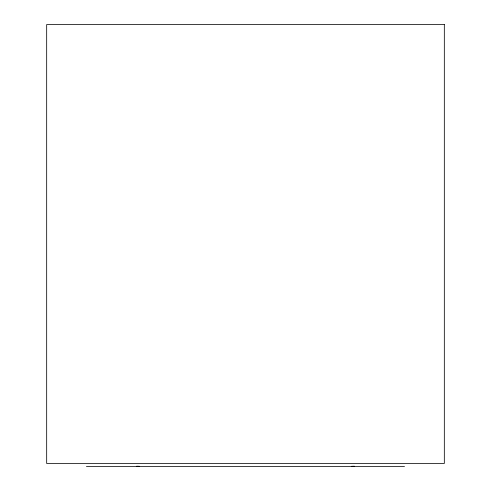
<?xml version="1.0" encoding="UTF-8"?>
<svg xmlns="http://www.w3.org/2000/svg" width="491" height="491" viewBox="0 0 491 491"><rect width="100%" height="100%" fill="white"/><g stroke="black" fill="none" stroke-linecap="round" stroke-linejoin="round"><path stroke-width="0.74" d="M351.519 466.297L354.367 466.211M86.422 466.45L404.498 466.45M136.633 466.211L139.481 466.297M444.324 24.55L46.676 24.55L46.676 463.473L444.324 463.473L444.324 24.55"/></g></svg>
